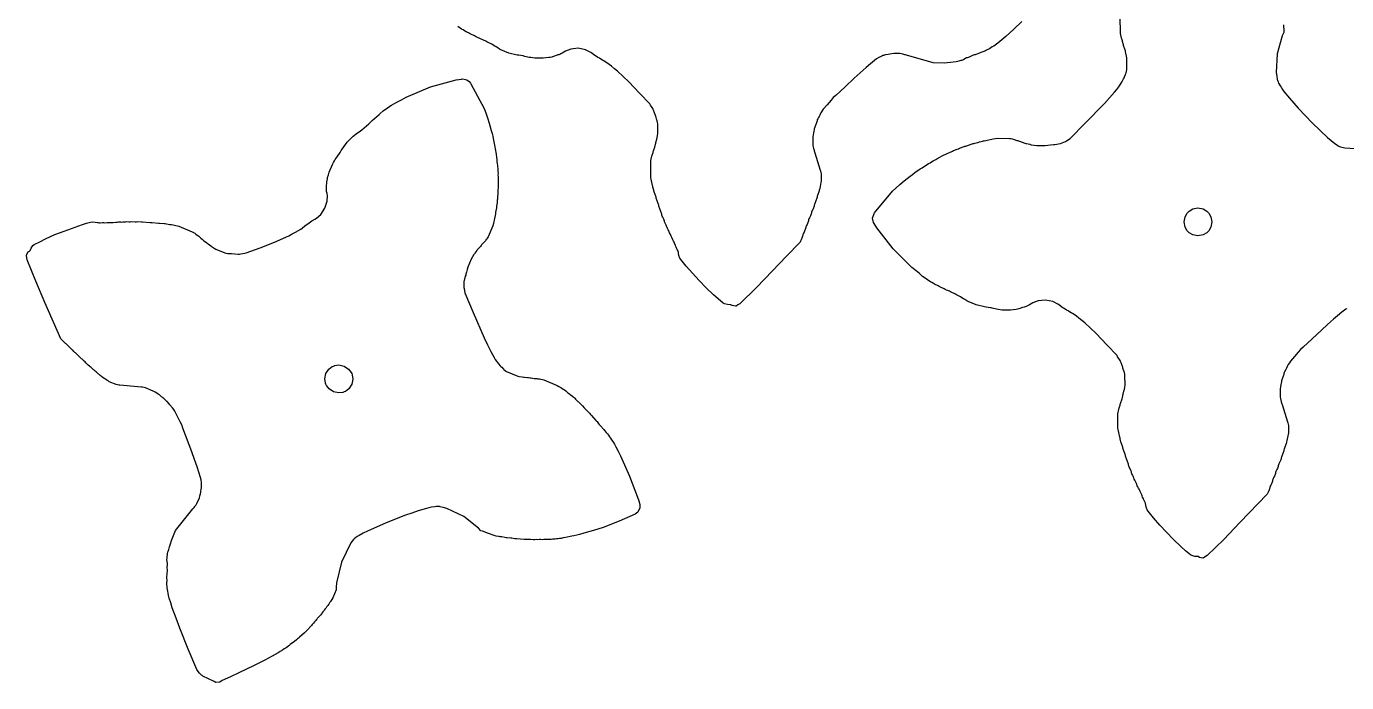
# Model space of a CAD drawing. Extents: x 0 to 47.2, y 0 to 95.3.
# Drawn here: x 0.07 to 11.89, y 0.02 to 5.89 of the extents above; entities that cross this region are included whole.
import ezdxf

# ---------------------------------------------------------------- set-up
doc = ezdxf.new("R2010")
doc.units = 0
doc.layers.get('0').update_dxf_attribs({"linetype": 'CONTINUOUS'})

msp = doc.modelspace()

# ---------------------------------------------------------------- linework, layer by layer
at = {"color": 0}
for points in [[(8.98014, 5.93153), (8.9081, 5.86486), (8.8361, 5.79812), (8.80143, 5.76882), (8.76671, 5.73947), (8.72939, 5.71278), (8.71604, 5.70475), (8.70269, 5.69678), (8.68935, 5.68875), (8.676, 5.68078), (8.66536, 5.6754), (8.65468, 5.67008), (8.64665, 5.66743), (8.63867, 5.66476), (8.63064, 5.66211), (8.62267, 5.6594), (8.61199, 5.65408), (8.60135, 5.64876), (8.59332, 5.64611), (8.58529, 5.64339), (8.57731, 5.64074), (8.56928, 5.63807), (8.56131, 5.63542), (8.55328, 5.63276), (8.54531, 5.63004), (8.53728, 5.62739), (8.52664, 5.62207), (8.51594, 5.61675), (8.50792, 5.61404), (8.49994, 5.61139), (8.49192, 5.60872), (8.48394, 5.60607), (8.4706, 5.59804), (8.45725, 5.59006), (8.44928, 5.5874), (8.44125, 5.58475), (8.43326, 5.58203), (8.42524, 5.57937), (8.41781, 5.57731), (8.40392, 5.57406), (8.39111, 5.57194), (8.36654, 5.56874), (8.34256, 5.56608), (8.31321, 5.56337), (8.28396, 5.56082), (8.18713, 5.56142), (7.94769, 5.63004), (7.93972, 5.63276), (7.93169, 5.63542), (7.92372, 5.63807), (7.91629, 5.64014), (7.90235, 5.64339), (7.88971, 5.6454), (7.83544, 5.64589), (7.817, 5.64339), (7.79785, 5.64025), (7.785, 5.63807), (7.75831, 5.63276), (7.74436, 5.6295), (7.73693, 5.62739), (7.72629, 5.62207), (7.7156, 5.61675), (7.70762, 5.61404), (7.6996, 5.61139), (7.68093, 5.59804), (7.66228, 5.58475), (7.62489, 5.55268), (7.58757, 5.52067), (7.53418, 5.47265), (7.48085, 5.42464), (7.39811, 5.34728), (7.31543, 5.26992), (7.29139, 5.25125), (7.27274, 5.22721), (7.23807, 5.18722), (7.2034, 5.14719), (7.18201, 5.11518), (7.17671, 5.10449), (7.17139, 5.09386), (7.16601, 5.08317), (7.16069, 5.07249), (7.15539, 5.06185), (7.15001, 5.05117), (7.14735, 5.04313), (7.14469, 5.03515), (7.14204, 5.02713), (7.13937, 5.01915), (7.13667, 5.01112), (7.134, 5.00315), (7.13135, 4.99511), (7.12869, 4.98714), (7.12603, 4.97911), (7.12337, 4.97114), (7.12125, 4.96371), (7.118, 4.94976), (7.11583, 4.9369), (7.11268, 4.91775), (7.11025, 4.89931), (7.11074, 4.82368), (7.11268, 4.81104), (7.11594, 4.79715), (7.118, 4.78971), (7.12067, 4.78168), (7.12337, 4.77371), (7.12603, 4.76568), (7.12869, 4.75771), (7.17671, 4.60297), (7.17876, 4.59554), (7.18201, 4.5816), (7.18403, 4.56896), (7.18403, 4.50358), (7.18201, 4.49094), (7.17139, 4.43756), (7.16812, 4.42361), (7.16601, 4.41624), (7.16336, 4.40821), (7.16069, 4.40022), (7.15804, 4.39219), (7.15539, 4.38422), (7.15267, 4.37619), (7.15001, 4.36822), (7.14735, 4.36019), (7.14469, 4.35221), (7.14204, 4.34418), (7.13937, 4.33621), (7.13667, 4.32818), (7.134, 4.32015), (7.13135, 4.31218), (7.12869, 4.30414), (7.12603, 4.29617), (7.12337, 4.28814), (7.12067, 4.28017), (7.118, 4.27214), (7.11535, 4.26417), (7.11268, 4.25613), (7.10732, 4.2455), (7.102, 4.23481), (7.09933, 4.22678), (7.09668, 4.21881), (7.09403, 4.21078), (7.09131, 4.20281), (7.08865, 4.19476), (7.08599, 4.18679), (7.08068, 4.17611), (7.07531, 4.16542), (7.07264, 4.15744), (7.06999, 4.14942), (7.06733, 4.14144), (7.06467, 4.1334), (7.06201, 4.12543), (7.05931, 4.1174), (7.05399, 4.10678), (7.04867, 4.09608), (7.04601, 4.08806), (7.04329, 4.08008), (7.04064, 4.07206), (7.03797, 4.06407), (7.03532, 4.05604), (7.03267, 4.04807), (7.02729, 4.03738), (7.02197, 4.02669), (7.01932, 4.01872), (7.01665, 4.01069), (7.01394, 4.00271), (7.01129, 3.99468), (7.00863, 3.98671), (7.00597, 3.97868), (7.00065, 3.96804), (6.99528, 3.95736), (6.87256, 3.82932), (6.74983, 3.70122), (6.60579, 3.55186), (6.45638, 3.40776), (6.44038, 3.39714), (6.42437, 3.38644), (6.41754, 3.38493), (6.38857, 3.39025), (6.37636, 3.39714), (6.36951, 3.39865), (6.347, 3.39979), (6.31917, 3.40625), (6.30701, 3.41314), (6.22163, 3.48779), (6.15494, 3.54915), (6.09358, 3.61589), (5.97618, 3.74393), (5.95215, 3.77328), (5.92817, 3.80263), (5.92122, 3.81489), (5.91217, 3.83996), (5.90842, 3.85969), (5.90685, 3.86664), (5.90414, 3.87468), (5.90147, 3.88265), (5.89615, 3.89333), (5.89085, 3.90397), (5.88813, 3.912), (5.88547, 3.92003), (5.88015, 3.93067), (5.87478, 3.94135), (5.87213, 3.94933), (5.86947, 3.95736), (5.86415, 3.96804), (5.85878, 3.97868), (5.84814, 4.00006), (5.84278, 4.01069), (5.83214, 4.03207), (5.82676, 4.04269), (5.82146, 4.05875), (5.81614, 4.06939), (5.81076, 4.08008), (5.80544, 4.09076), (5.80013, 4.1014), (5.79742, 4.10943), (5.79476, 4.1174), (5.78413, 4.13878), (5.78142, 4.14675), (5.77875, 4.15479), (5.7761, 4.16276), (5.77344, 4.17079), (5.76812, 4.18143), (5.76275, 4.19211), (5.7601, 4.20014), (5.75743, 4.20811), (5.75478, 4.21615), (5.75211, 4.22412), (5.7494, 4.23215), (5.74675, 4.24013), (5.74408, 4.24815), (5.74143, 4.25613), (5.73876, 4.26417), (5.73606, 4.27214), (5.7334, 4.28017), (5.73074, 4.28814), (5.72808, 4.29617), (5.72542, 4.30414), (5.72276, 4.31218), (5.72006, 4.32015), (5.71474, 4.33621), (5.71208, 4.34418), (5.70942, 4.35221), (5.70676, 4.36019), (5.70404, 4.36822), (5.70139, 4.37619), (5.69874, 4.38422), (5.69607, 4.39219), (5.69342, 4.40022), (5.69075, 4.40821), (5.68804, 4.41624), (5.68599, 4.42361), (5.67947, 4.4515), (5.6774, 4.45888), (5.67529, 4.46631), (5.67204, 4.48025), (5.66672, 4.50694), (5.66407, 4.52024), (5.6614, 4.53358), (5.65944, 4.54622), (5.65944, 4.67572), (5.6614, 4.68832), (5.66672, 4.715), (5.66997, 4.72894), (5.67204, 4.73639), (5.67469, 4.74436), (5.6774, 4.75239), (5.68007, 4.76036), (5.68272, 4.76839), (5.68539, 4.77636), (5.68804, 4.7844), (5.69075, 4.79237), (5.69342, 4.8004), (5.69547, 4.80778), (5.70199, 4.83567), (5.70404, 4.84304), (5.70617, 4.85047), (5.71268, 4.87836), (5.71474, 4.88574), (5.71636, 4.89268), (5.72006, 4.91243), (5.72254, 4.93088), (5.72206, 5.01719), (5.72006, 5.02983), (5.71679, 5.04372), (5.71474, 5.05117), (5.71208, 5.05914), (5.70676, 5.07519), (5.70404, 5.08317), (5.70139, 5.09119), (5.69874, 5.09918), (5.69607, 5.10721), (5.69342, 5.11518), (5.69075, 5.12321), (5.68804, 5.13118), (5.6774, 5.15256), (5.65603, 5.18457), (5.65072, 5.19521), (5.56, 5.29129), (5.46397, 5.39264), (5.36257, 5.48867), (5.33589, 5.51004), (5.30925, 5.53136), (5.28787, 5.54736), (5.26654, 5.56337), (5.25319, 5.5714), (5.23986, 5.57937), (5.22651, 5.5874), (5.21322, 5.59538), (5.19987, 5.6034), (5.18653, 5.61139), (5.17318, 5.61942), (5.15983, 5.62739), (5.13585, 5.64611), (5.12256, 5.65642), (5.07633, 5.67914), (5.01118, 5.69254), (4.94493, 5.68604), (4.8966, 5.66829), (4.88238, 5.6594), (4.86638, 5.64876), (4.85568, 5.64339), (4.84506, 5.63807), (4.83703, 5.63542), (4.82904, 5.63276), (4.82101, 5.6301), (4.81304, 5.62739), (4.80501, 5.62472), (4.79704, 5.62207), (4.78097, 5.61675), (4.7736, 5.61464), (4.75965, 5.61139), (4.74685, 5.60926), (4.72233, 5.60607), (4.69846, 5.60357), (4.62337, 5.60363), (4.60493, 5.60607), (4.58578, 5.60921), (4.57292, 5.61139), (4.55957, 5.61404), (4.54622, 5.61675), (4.53228, 5.62001), (4.5249, 5.62207), (4.51796, 5.62364), (4.49821, 5.62739), (4.47971, 5.62989), (4.46451, 5.63194), (4.39035, 5.65018), (4.31961, 5.67888), (4.30615, 5.68608), (4.29015, 5.69678), (4.27681, 5.70475), (4.26346, 5.71278), (4.25011, 5.72076), (4.23676, 5.72879), (4.22607, 5.7341), (4.21544, 5.73947), (4.19407, 5.75011), (4.18343, 5.75549), (4.16206, 5.76611), (4.15142, 5.77149), (4.14339, 5.77414), (4.13542, 5.77681), (4.12472, 5.78212), (4.11404, 5.78749), (4.10335, 5.79281), (4.09272, 5.79812), (4.08203, 5.8035), (4.07135, 5.80881), (4.06071, 5.81413), (4.05003, 5.8195), (4.03933, 5.82482), (4.02869, 5.83018), (4.00732, 5.84082), (3.99397, 5.84885), (3.98063, 5.85682), (3.96733, 5.86486), (3.954, 5.87283), (3.93261, 5.88883)], [(11.8887, 3.36149), (11.8806, 3.35883), (11.8433, 3.33214), (11.806, 3.30012), (11.7686, 3.26812), (11.7153, 3.22011), (11.6619, 3.17204), (11.5792, 3.09467), (11.4965, 3.01731), (11.4725, 2.99864), (11.4538, 2.97467), (11.4191, 2.93463), (11.3844, 2.89458), (11.3738, 2.87858), (11.3631, 2.86257), (11.3578, 2.85194), (11.3471, 2.83057), (11.3417, 2.81993), (11.3311, 2.79856), (11.3284, 2.79058), (11.3257, 2.78256), (11.3231, 2.77458), (11.3204, 2.76654), (11.3178, 2.75857), (11.3151, 2.75054), (11.3124, 2.74257), (11.3097, 2.73454), (11.3071, 2.72657), (11.3044, 2.71853), (11.3024, 2.7111), (11.2991, 2.69721), (11.2969, 2.68435), (11.2937, 2.66521), (11.2913, 2.64671), (11.2918, 2.57113), (11.2937, 2.55849), (11.297, 2.54454), (11.2991, 2.53711), (11.3018, 2.52914), (11.3044, 2.52111), (11.3071, 2.51313), (11.3097, 2.5051), (11.3578, 2.35038), (11.3599, 2.34299), (11.3631, 2.32904), (11.3651, 2.3164), (11.3651, 2.25097), (11.3631, 2.23833), (11.3605, 2.22499), (11.3578, 2.21164), (11.3524, 2.18494), (11.3492, 2.17106), (11.3471, 2.16363), (11.3445, 2.15565), (11.3417, 2.14762), (11.3391, 2.1396), (11.3364, 2.13163), (11.3338, 2.12358), (11.3311, 2.11561), (11.3284, 2.10758), (11.3257, 2.09961), (11.3231, 2.09158), (11.3204, 2.08361), (11.3178, 2.07557), (11.3151, 2.0676), (11.3124, 2.05957), (11.3097, 2.0516), (11.3071, 2.04357), (11.3044, 2.0356), (11.3018, 2.02756), (11.2991, 2.01958), (11.2964, 2.01156), (11.2937, 2.00358), (11.2831, 1.98221), (11.2804, 1.97424), (11.2777, 1.96619), (11.2751, 1.95822), (11.2724, 1.95019), (11.2698, 1.94222), (11.2671, 1.93419), (11.2617, 1.9235), (11.2564, 1.91288), (11.2538, 1.90483), (11.2511, 1.89686), (11.2484, 1.88883), (11.2457, 1.88086), (11.2431, 1.87283), (11.2404, 1.86486), (11.235, 1.85417), (11.2297, 1.84347), (11.2271, 1.8355), (11.2244, 1.82747), (11.2217, 1.8195), (11.219, 1.81147), (11.2164, 1.8035), (11.2137, 1.79546), (11.2084, 1.78478), (11.203, 1.77414), (11.2004, 1.76611), (11.1977, 1.75814), (11.195, 1.75011), (11.1924, 1.74214), (11.1897, 1.7341), (11.187, 1.72612), (11.1764, 1.70475), (10.9309, 1.44868), (10.7868, 1.29926), (10.6375, 1.15522), (10.6055, 1.13384), (10.5986, 1.13232), (10.5696, 1.13764), (10.5574, 1.14453), (10.5506, 1.14605), (10.5281, 1.14719), (10.5003, 1.15365), (10.4881, 1.16054), (10.4454, 1.19786), (10.4027, 1.23524), (10.336, 1.2966), (10.2746, 1.36328), (10.2159, 1.42731), (10.1573, 1.49132), (10.1092, 1.55003), (10.1023, 1.56228), (10.0932, 1.5874), (10.0895, 1.60715), (10.0879, 1.61404), (10.0852, 1.62207), (10.0826, 1.63004), (10.0772, 1.64074), (10.0719, 1.65142), (10.0692, 1.6594), (10.0666, 1.66743), (10.0612, 1.67811), (10.0559, 1.68875), (10.0532, 1.69678), (10.0506, 1.70475), (10.0452, 1.71544), (10.0399, 1.72612), (10.0346, 1.73676), (10.0292, 1.74744), (10.0239, 1.75814), (10.0186, 1.76878), (10.0132, 1.77946), (10.0079, 1.79015), (10.0052, 1.79812), (10.0025, 1.80615), (9.99718, 1.81685), (9.99186, 1.82747), (9.98649, 1.83817), (9.98118, 1.84885), (9.97851, 1.85682), (9.97586, 1.86486), (9.97049, 1.87549), (9.96517, 1.88618), (9.96251, 1.89421), (9.95985, 1.90218), (9.95719, 1.91021), (9.95449, 1.91818), (9.94385, 1.93956), (9.94114, 1.94754), (9.93847, 1.95557), (9.93582, 1.96354), (9.93317, 1.97157), (9.9305, 1.97954), (9.92785, 1.98757), (9.92513, 1.99556), (9.92247, 2.00358), (9.91982, 2.01156), (9.91715, 2.01958), (9.9145, 2.02756), (9.91183, 2.0356), (9.90912, 2.04357), (9.90647, 2.0516), (9.90381, 2.05957), (9.90115, 2.0676), (9.89849, 2.07557), (9.89583, 2.08361), (9.89312, 2.09158), (9.89046, 2.09961), (9.88781, 2.10758), (9.88514, 2.11561), (9.88249, 2.12358), (9.87978, 2.13163), (9.87711, 2.1396), (9.87181, 2.15565), (9.86914, 2.16363), (9.86703, 2.17106), (9.86376, 2.18494), (9.86051, 2.19889), (9.85846, 2.20632), (9.85639, 2.21371), (9.85314, 2.22765), (9.85047, 2.241), (9.84776, 2.25435), (9.84244, 2.28103), (9.8405, 2.29363), (9.8405, 2.42312), (9.84244, 2.43576), (9.84511, 2.44911), (9.84776, 2.4624), (9.85101, 2.47635), (9.85314, 2.48378), (9.85579, 2.49175), (9.85846, 2.49978), (9.86111, 2.50776), (9.86376, 2.51579), (9.86649, 2.52376), (9.86914, 2.53179), (9.87181, 2.53976), (9.87446, 2.54779), (9.87651, 2.55524), (9.87978, 2.56913), (9.88308, 2.58306), (9.88514, 2.5905), (9.88721, 2.59787), (9.89372, 2.62576), (9.89583, 2.63319), (9.8974, 2.64008), (9.90115, 2.65983), (9.9036, 2.67828), (9.9031, 2.7646), (9.90115, 2.77724), (9.89789, 2.79118), (9.89583, 2.79856), (9.89312, 2.80658), (9.89046, 2.81456), (9.88781, 2.8226), (9.88514, 2.83057), (9.88249, 2.8386), (9.87978, 2.84657), (9.87711, 2.8546), (9.87446, 2.86257), (9.87181, 2.87061), (9.86914, 2.87858), (9.86376, 2.88926), (9.85846, 2.89996), (9.84776, 2.91596), (9.83713, 2.93197), (9.83176, 2.94265), (9.74104, 3.03868), (9.64501, 3.14003), (9.54368, 3.23611), (9.49029, 3.27875), (9.46897, 3.29476), (9.4476, 3.31082), (9.43431, 3.31879), (9.42096, 3.32682), (9.40761, 3.33479), (9.39426, 3.34283), (9.38092, 3.35081), (9.36757, 3.35883), (9.35422, 3.36681), (9.34093, 3.37483), (9.31689, 3.3935), (9.3036, 3.40386), (9.25743, 3.4266), (9.19228, 3.44), (9.12603, 3.43349), (9.07769, 3.41575), (9.06342, 3.40685), (9.04742, 3.39615), (9.03678, 3.39085), (9.0261, 3.38547), (9.01812, 3.38282), (9.0101, 3.38015), (9.00211, 3.3775), (8.98606, 3.37218), (8.97808, 3.36947), (8.97006, 3.36681), (8.96208, 3.36415), (8.95464, 3.36208), (8.94075, 3.35883), (8.92796, 3.35667), (8.90338, 3.35346), (8.8795, 3.35097), (8.80447, 3.35101), (8.78597, 3.35346), (8.76682, 3.35661), (8.75396, 3.35883), (8.74067, 3.36149), (8.72732, 3.36415), (8.71337, 3.3674), (8.70594, 3.36947), (8.699, 3.3711), (8.67931, 3.37483), (8.66081, 3.37728), (8.64561, 3.37935), (8.57146, 3.39757), (8.50071, 3.42626), (8.48719, 3.43349), (8.47119, 3.44417), (8.45785, 3.45221), (8.4445, 3.46018), (8.43115, 3.46821), (8.41786, 3.47618), (8.40717, 3.48156), (8.39649, 3.48687), (8.38585, 3.49219), (8.37517, 3.49756), (8.35379, 3.50819), (8.34315, 3.51357), (8.33247, 3.51887), (8.32449, 3.52154), (8.31646, 3.52419), (8.30578, 3.52957), (8.29514, 3.53489), (8.28444, 3.54021), (8.27376, 3.54557), (8.26313, 3.55089), (8.25244, 3.55621), (8.24175, 3.56158), (8.23107, 3.56689), (8.22043, 3.57221), (8.20975, 3.57758), (8.19906, 3.5829), (8.18842, 3.58826), (8.17507, 3.59625), (8.16174, 3.60428), (8.14839, 3.61225), (8.13504, 3.62028), (8.11372, 3.63629), (8.09233, 3.65229), (8.06304, 3.67626), (8.03369, 3.70031), (7.99675, 3.73053), (7.82818, 3.89822), (7.68272, 4.08615), (7.65733, 4.12651), (7.65272, 4.13385), (7.64512, 4.1741), (7.65761, 4.21317), (7.66308, 4.21978), (7.82292, 4.41525), (7.85226, 4.44194), (7.85221, 4.442), (7.88954, 4.47407), (7.92686, 4.50608), (7.98025, 4.54872), (8.00157, 4.56472), (8.02294, 4.58074), (8.07096, 4.61279), (8.08697, 4.62343), (8.11897, 4.64481), (8.13232, 4.65278), (8.14567, 4.66081), (8.15901, 4.66878), (8.17231, 4.67681), (8.18565, 4.68479), (8.199, 4.69282), (8.20969, 4.69814), (8.22032, 4.70344), (8.24701, 4.71951), (8.26839, 4.73014), (8.27903, 4.73551), (8.3004, 4.74615), (8.31104, 4.75151), (8.31907, 4.75418), (8.32704, 4.75683), (8.33772, 4.76215), (8.34842, 4.76753), (8.35906, 4.77285), (8.36974, 4.77815), (8.37776, 4.78082), (8.38574, 4.78353), (8.39378, 4.78618), (8.40175, 4.78885), (8.41243, 4.79417), (8.42313, 4.79953), (8.4311, 4.80219), (8.43913, 4.80485), (8.4471, 4.80751), (8.45514, 4.81017), (8.46311, 4.81288), (8.47114, 4.81554), (8.47911, 4.81819), (8.48714, 4.82086), (8.49511, 4.82351), (8.50315, 4.82617), (8.51113, 4.82889), (8.51915, 4.83154), (8.52713, 4.83421), (8.53515, 4.83686), (8.54312, 4.83951), (8.55117, 4.84218), (8.5586, 4.84429), (8.57249, 4.84754), (8.58643, 4.85081), (8.59386, 4.85286), (8.60124, 4.85493), (8.61518, 4.85824), (8.62913, 4.86149), (8.63656, 4.86356), (8.64393, 4.86561), (8.65788, 4.86887), (8.67122, 4.87153), (8.68457, 4.87424), (8.69786, 4.8769), (8.71121, 4.87956), (8.72407, 4.88172), (8.74322, 4.88488), (8.76167, 4.88732), (8.86936, 4.88683), (8.88194, 4.88488), (8.89589, 4.88162), (8.90332, 4.87956), (8.91129, 4.8769), (8.91932, 4.87424), (8.92731, 4.87153), (8.93533, 4.86887), (8.94331, 4.86621), (8.95133, 4.86356), (8.95931, 4.86089), (8.96733, 4.85824), (8.97537, 4.85553), (8.98335, 4.85286), (8.99138, 4.85021), (8.99935, 4.84754), (9.00738, 4.84489), (9.01535, 4.84218), (9.02279, 4.84011), (9.03668, 4.83686), (9.05063, 4.83361), (9.05806, 4.83154), (9.06494, 4.82997), (9.09006, 4.82617), (9.11393, 4.82368), (9.18892, 4.82368), (9.21278, 4.82617), (9.23682, 4.82894), (9.26481, 4.83285), (9.27496, 4.83268), (9.32471, 4.84071), (9.37121, 4.86014), (9.37978, 4.86567), (9.41178, 4.88639), (9.41168, 4.88629), (9.41168, 4.88629), (9.54742, 5.02192), (9.71972, 5.1996), (9.76508, 5.25028), (9.81044, 5.301), (9.8291, 5.32497), (9.84776, 5.34901), (9.86914, 5.38103), (9.87711, 5.39437), (9.88514, 5.40771), (9.89046, 5.41835), (9.89583, 5.42904), (9.89849, 5.43707), (9.90115, 5.44504), (9.90647, 5.45574), (9.91183, 5.46636), (9.9139, 5.47379), (9.91715, 5.48774), (9.91911, 5.50038), (9.91911, 5.60851), (9.91715, 5.6211), (9.91183, 5.64779), (9.90858, 5.66174), (9.90647, 5.66917), (9.90381, 5.67714), (9.90115, 5.68517), (9.89849, 5.69314), (9.89583, 5.70117), (9.89312, 5.70915), (9.89046, 5.71718), (9.8884, 5.72456), (9.88189, 5.75244), (9.87983, 5.75982), (9.87711, 5.76785), (9.87446, 5.77588), (9.8724, 5.78326), (9.86914, 5.79719), (9.86382, 5.82389), (9.86187, 5.83649), (9.86139, 5.9655)], [(11.3204, 5.90392), (11.3237, 5.84722), (11.3257, 5.83453), (11.3104, 5.80431), (11.2633, 5.64344), (11.2567, 5.47597), (11.2616, 5.44239), (11.2657, 5.41444), (11.2671, 5.40771), (11.2698, 5.39968), (11.2724, 5.39171), (11.2777, 5.38103), (11.2831, 5.37033), (11.2911, 5.35699), (11.2991, 5.34364), (11.3124, 5.32497), (11.3257, 5.30632), (11.3738, 5.24761), (11.4138, 5.20226), (11.4538, 5.1569), (11.5819, 5.02354), (11.7153, 4.89546), (11.7473, 4.86882), (11.7793, 4.84212), (11.7953, 4.83143), (11.8113, 4.82081), (11.822, 4.81543), (11.8326, 4.81011), (11.8702, 4.80143), (12.0609, 4.78944)]]:
    msp.add_lwpolyline(points, dxfattribs=at)
for points in [[(5.06581, 5.68278), (5.06569, 5.68272)], [(3.9969, 3.50558), (4.07026, 3.32829), (4.16846, 3.10107), (4.19797, 3.03976), (4.22743, 2.97846), (4.24246, 2.95204), (4.25749, 2.92557), (4.26818, 2.90961), (4.27892, 2.89361), (4.28814, 2.88112), (4.29742, 2.8686), (4.31304, 2.85058), (4.31944, 2.84506), (4.32579, 2.83951), (4.34142, 2.8215), (4.3475, 2.81674), (4.3591, 2.80838), (4.37001, 2.80176), (4.46994, 2.76036), (4.48236, 2.75738), (4.50906, 2.75206), (4.52317, 2.74972), (4.53082, 2.74886), (4.55604, 2.74707), (4.56446, 2.74642), (4.58128, 2.74522), (4.58892, 2.74436), (4.60303, 2.74203), (4.61719, 2.73969), (4.62483, 2.73876), (4.64165, 2.73757), (4.64931, 2.73665), (4.66342, 2.73432), (4.67676, 2.73172), (4.69011, 2.72906), (4.70247, 2.72601), (4.82189, 2.67708), (4.838, 2.66781), (4.85449, 2.65756), (4.8655, 2.65061), (4.87679, 2.64307), (4.88813, 2.63547), (4.89974, 2.62717), (4.90582, 2.6224), (4.91217, 2.61686), (4.91857, 2.61133), (4.93126, 2.60026), (4.93733, 2.59554), (4.96056, 2.57883), (4.96664, 2.57411), (4.97304, 2.56858), (4.97939, 2.56304), (4.98719, 2.55404), (4.99501, 2.54497), (5.00142, 2.5395), (5.00776, 2.53396), (5.01417, 2.52843), (5.02051, 2.52289), (5.03614, 2.50489), (5.04254, 2.49935), (5.04889, 2.49382), (5.06451, 2.47581), (5.0709, 2.47026), (5.07726, 2.46474), (5.09289, 2.44672), (5.09928, 2.44119), (5.10563, 2.43565), (5.1135, 2.42665), (5.12131, 2.41764), (5.12912, 2.40858), (5.16818, 2.36356), (5.17458, 2.35801), (5.18093, 2.35249), (5.19021, 2.34), (5.19943, 2.32747), (5.20731, 2.31847), (5.23856, 2.28244), (5.24636, 2.27339), (5.26199, 2.25537), (5.27126, 2.24289), (5.28054, 2.23036), (5.28976, 2.21789), (5.29904, 2.2054), (5.30974, 2.1894), (5.32047, 2.17339), (5.33404, 2.15044), (5.34765, 2.1275), (5.36843, 2.08712), (5.38926, 2.04671), (5.46929, 1.86344), (5.54232, 1.67725), (5.55181, 1.64442), (5.56131, 1.61165), (5.56218, 1.59972), (5.56299, 1.58783), (5.56174, 1.581), (5.54856, 1.54915), (5.54465, 1.54346), (5.53212, 1.53418), (5.51964, 1.52496), (5.37815, 1.46224), (5.23383, 1.40653), (5.14725, 1.37885), (5.11447, 1.36936), (5.08165, 1.35986), (5.05231, 1.35178), (5.023, 1.3437), (4.99713, 1.33708), (4.97131, 1.33046), (4.95242, 1.32677), (4.89578, 1.31554), (4.87696, 1.31179), (4.85807, 1.30805), (4.84267, 1.30577), (4.82731, 1.30349), (4.81538, 1.30263), (4.8035, 1.30181), (4.79156, 1.30094), (4.77968, 1.30013), (4.76779, 1.29926), (4.75586, 1.29845), (4.7321, 1.29671), (4.72368, 1.29731), (4.71522, 1.29791), (4.70335, 1.29709), (4.69146, 1.29622), (4.67464, 1.29742), (4.66271, 1.2966), (4.65082, 1.29574), (4.634, 1.29693), (4.62207, 1.29612), (4.61019, 1.29525), (4.58496, 1.29704), (4.5765, 1.29763), (4.55968, 1.29883), (4.54779, 1.29801), (4.53592, 1.29715), (4.52746, 1.29774), (4.46018, 1.30252), (4.45171, 1.30311), (4.44412, 1.30404), (4.42996, 1.30637), (4.41585, 1.3087), (4.40821, 1.30962), (4.37457, 1.31201), (4.36692, 1.31293), (4.35281, 1.31521), (4.32611, 1.32053), (4.31201, 1.32281), (4.30436, 1.32373), (4.29731, 1.32492), (4.27767, 1.32905), (4.2596, 1.33382), (4.2066, 1.3527), (4.153, 1.37131), (4.14046, 1.37429), (4.11838, 1.40007), (3.98779, 1.5051), (3.83556, 1.57536), (3.80274, 1.58365), (3.77533, 1.5906), (3.76861, 1.59185), (3.76014, 1.59244), (3.75174, 1.59304), (3.73986, 1.59224), (3.72797, 1.59136), (3.69715, 1.58681), (3.67481, 1.5816), (3.65246, 1.57644), (3.57986, 1.55453), (3.52262, 1.53494), (3.46544, 1.51531), (3.29318, 1.44803), (3.12386, 1.37381), (3.08692, 1.35444), (3.05003, 1.33507), (3.03407, 1.32438), (3.01807, 1.31369), (3.00906, 1.30583), (3.00006, 1.29801), (2.9776, 1.26666), (2.89356, 1.09511), (2.8489, 0.90934), (2.84619, 0.87088), (2.8456, 0.86247), (2.845, 0.854), (2.84369, 0.84728), (2.81554, 0.77648), (2.80621, 0.76036), (2.79519, 0.74354), (2.79107, 0.73774), (2.78629, 0.73172), (2.778, 0.72011), (2.7704, 0.70877), (2.76286, 0.69748), (2.7545, 0.68587), (2.74972, 0.6798), (2.74419, 0.67345), (2.73867, 0.66705), (2.73394, 0.66102), (2.72558, 0.64936), (2.71724, 0.63775), (2.71251, 0.63173), (2.70697, 0.62533), (2.70144, 0.61898), (2.6959, 0.61258), (2.69038, 0.60623), (2.68485, 0.59983), (2.67931, 0.59348), (2.67383, 0.58708), (2.66829, 0.58073), (2.66276, 0.57433), (2.65722, 0.56798), (2.65169, 0.56158), (2.64063, 0.54888), (2.6351, 0.54248), (2.62956, 0.53613), (2.62408, 0.52973), (2.61854, 0.52338), (2.61301, 0.51698), (2.60747, 0.51063), (2.60194, 0.50423), (2.5964, 0.49789), (2.59088, 0.49148), (2.57286, 0.47586), (2.56733, 0.46951), (2.56179, 0.46311), (2.51676, 0.42405), (2.50771, 0.41623), (2.49869, 0.40842), (2.48969, 0.40055), (2.47168, 0.38493), (2.45921, 0.37571), (2.44667, 0.36643), (2.43419, 0.35715), (2.42165, 0.34793), (2.39671, 0.32937), (2.38069, 0.31868), (2.36469, 0.30794), (2.34526, 0.29584), (2.32579, 0.28369), (2.29932, 0.26866), (2.27289, 0.25358), (2.20606, 0.21777), (2.11133, 0.17036), (2.04308, 0.13797), (1.97483, 0.10563), (1.89958, 0.07037), (1.82433, 0.03516), (1.80296, 0.02219), (1.76807, 0.01774), (1.75439, 0.02653), (1.70361, 0.05046), (1.65224, 0.07601), (1.64654, 0.07992), (1.64014, 0.08545), (1.63379, 0.09098), (1.62739, 0.09646), (1.62104, 0.102), (1.61029, 0.118), (1.59961, 0.13401), (1.51958, 0.31727), (1.44656, 0.50347), (1.41254, 0.59554), (1.37847, 0.68761), (1.36464, 0.7309), (1.3508, 0.77414), (1.34559, 0.7965), (1.34044, 0.81885), (1.33816, 0.83426), (1.33583, 0.84966), (1.33355, 0.86502), (1.33127, 0.88043), (1.3304, 0.89231), (1.32959, 0.90424), (1.33198, 0.93788), (1.33111, 0.94976), (1.3303, 0.9617), (1.33447, 1.02056), (1.33507, 1.02902), (1.3342, 1.04091), (1.33339, 1.05279), (1.33458, 1.06961), (1.33518, 1.07807), (1.33577, 1.08648), (1.3335, 1.10183), (1.33116, 1.11724), (1.33236, 1.13406), (1.33301, 1.14247), (1.3336, 1.15088), (1.33447, 1.15853), (1.33681, 1.17263), (1.33973, 1.18527), (1.34619, 1.2092), (1.35292, 1.23237), (1.36165, 1.26052), (1.3705, 1.28852), (1.4081, 1.37777), (1.56315, 1.57269), (1.56868, 1.57904), (1.57422, 1.58544), (1.57975, 1.59179), (1.58447, 1.59787), (1.59283, 1.60949), (1.5995, 1.62044), (1.62071, 1.67036), (1.62549, 1.68838), (1.62993, 1.70725), (1.63282, 1.72), (1.63547, 1.73335), (1.63813, 1.74664), (1.6404, 1.76079), (1.64133, 1.76844), (1.64051, 1.78033), (1.63965, 1.79221), (1.64085, 1.80903), (1.63569, 1.83143), (1.63049, 1.85379), (1.61524, 1.90056), (1.59993, 1.94726), (1.57596, 2.01497), (1.55203, 2.08263), (1.47239, 2.29465), (1.46431, 2.324), (1.44928, 2.35042), (1.40186, 2.44515), (1.39117, 2.4611), (1.38048, 2.47711), (1.35704, 2.50412), (1.34918, 2.51318), (1.33355, 2.53119), (1.3272, 2.53674), (1.3208, 2.54226), (1.31445, 2.54775), (1.30805, 2.55328), (1.3017, 2.55881), (1.2953, 2.56435), (1.28895, 2.56988), (1.28255, 2.57542), (1.26986, 2.58649), (1.26378, 2.59119), (1.25217, 2.59956), (1.2411, 2.6065), (1.22461, 2.61675), (1.2085, 2.62608), (1.13846, 2.65457), (1.12603, 2.65756), (1.11193, 2.65989), (1.10427, 2.66081), (1.07064, 2.66319), (0.90929, 2.67806), (0.90164, 2.67899), (0.88753, 2.68132), (0.87505, 2.68431), (0.81467, 2.70931), (0.80371, 2.71599), (0.79243, 2.72358), (0.78114, 2.73113), (0.7698, 2.73872), (0.75852, 2.74631), (0.74691, 2.75461), (0.74083, 2.75939), (0.73448, 2.76492), (0.72808, 2.77046), (0.72173, 2.77599), (0.71533, 2.78147), (0.70898, 2.787), (0.70258, 2.79254), (0.69624, 2.79807), (0.68983, 2.8036), (0.68349, 2.80914), (0.67708, 2.81467), (0.67074, 2.82021), (0.66433, 2.82574), (0.65799, 2.83122), (0.65158, 2.83675), (0.64524, 2.84229), (0.63884, 2.84782), (0.62614, 2.85889), (0.61974, 2.86442), (0.61339, 2.86996), (0.60558, 2.87896), (0.59771, 2.88797), (0.59136, 2.8935), (0.58496, 2.89903), (0.57861, 2.90451), (0.57227, 2.91004), (0.56586, 2.91558), (0.55952, 2.92111), (0.5517, 2.93012), (0.54384, 2.93913), (0.53749, 2.94467), (0.53109, 2.95019), (0.51839, 2.96126), (0.51199, 2.96679), (0.50564, 2.97233), (0.49783, 2.98133), (0.48996, 2.99035), (0.48362, 2.99588), (0.47721, 3.00142), (0.47086, 3.00694), (0.46452, 3.01243), (0.45812, 3.01796), (0.45177, 3.02349), (0.44396, 3.0325), (0.43609, 3.04156), (0.42974, 3.04704), (0.42334, 3.05257), (0.41064, 3.06364), (0.40424, 3.06917), (0.39789, 3.07471), (0.39003, 3.08371), (0.38222, 3.09272), (0.23953, 3.41749), (0.15663, 3.60775), (0.08073, 3.80089), (0.07324, 3.83865), (0.07449, 3.8456), (0.09049, 3.87028), (0.10151, 3.87896), (0.10552, 3.88471), (0.11518, 3.90506), (0.13184, 3.92828), (0.14285, 3.9369), (0.19368, 3.96203), (0.24452, 3.98719), (0.32671, 4.02533), (0.41184, 4.05647), (0.57503, 4.11594), (0.61133, 4.1269), (0.64768, 4.13786), (0.66162, 4.13954), (0.68826, 4.13835), (0.70795, 4.13422), (0.71495, 4.13303), (0.72342, 4.13243), (0.73182, 4.13183), (0.75559, 4.13357), (0.764, 4.13292), (0.77246, 4.13232), (0.79622, 4.13406), (0.80463, 4.13346), (0.8131, 4.13286), (0.82498, 4.13368), (0.83686, 4.13456), (0.8488, 4.13536), (0.87256, 4.1371), (0.88449, 4.13792), (0.89638, 4.13878), (0.90826, 4.1396), (0.91667, 4.139), (0.92513, 4.1384), (0.93701, 4.13926), (0.94889, 4.14008), (0.96083, 4.14094), (0.97271, 4.14182), (0.98953, 4.14063), (1.00147, 4.14144), (1.01335, 4.14231), (1.04698, 4.13992), (1.05892, 4.14074), (1.0708, 4.1416), (1.10444, 4.13921), (1.1129, 4.13861), (1.18018, 4.13385), (1.18864, 4.13325), (1.19705, 4.1326), (1.25591, 4.12842), (1.26438, 4.12782), (1.30642, 4.12483), (1.31407, 4.12392), (1.32818, 4.12164), (1.34228, 4.11931), (1.35758, 4.11746), (1.37169, 4.11513), (1.38504, 4.11247), (1.39839, 4.10986), (1.41174, 4.10721), (1.42507, 4.1046), (1.4375, 4.10157), (1.55712, 4.05197), (1.56803, 4.04536), (1.57932, 4.03782), (1.59065, 4.03022), (1.60226, 4.02186), (1.60835, 4.01714), (1.61469, 4.01161), (1.6211, 4.00608), (1.62744, 4.00054), (1.63385, 3.99501), (1.64654, 3.98394), (1.65294, 3.9784), (1.65929, 3.97293), (1.66536, 3.96815), (1.68858, 3.95144), (1.69467, 3.94672), (1.70074, 3.94194), (1.71235, 3.9336), (1.72396, 3.92529), (1.73004, 3.92051), (1.73579, 3.91639), (1.75261, 3.90539), (1.76872, 3.89606), (1.84864, 3.8635), (1.86106, 3.86046), (1.87517, 3.85813), (1.88282, 3.85721), (1.89962, 3.85601), (1.9081, 3.85542), (1.96696, 3.85124), (1.97889, 3.85211), (1.99078, 3.85292), (2.02854, 3.8604), (2.04042, 3.86122), (2.16385, 3.90831), (2.29428, 3.95822), (2.42182, 4.01514), (2.45171, 4.03163), (2.48167, 4.04807), (2.52756, 4.07531), (2.5401, 4.08453), (2.56506, 4.10308), (2.57758, 4.11231), (2.59006, 4.12158), (2.6026, 4.13086), (2.61507, 4.14008), (2.62756, 4.14936), (2.65403, 4.16439), (2.66863, 4.17269), (2.70731, 4.20671), (2.74463, 4.26178), (2.76394, 4.32547), (2.766, 4.3769), (2.76329, 4.39344), (2.7596, 4.41233), (2.75874, 4.42421), (2.75786, 4.43614), (2.75851, 4.44456), (2.76269, 4.50342), (2.76361, 4.51107), (2.7659, 4.52522), (2.76882, 4.53787), (2.77528, 4.56174), (2.78207, 4.58475), (2.81087, 4.65408), (2.82021, 4.67019), (2.83046, 4.68668), (2.8374, 4.69775), (2.84494, 4.70904), (2.85254, 4.72032), (2.86083, 4.73193), (2.86561, 4.73801), (2.86974, 4.74382), (2.88075, 4.76064), (2.89014, 4.77675), (2.89779, 4.79004), (2.94303, 4.85157), (2.99658, 4.90597), (3.00846, 4.91564), (3.02447, 4.92632), (3.03694, 4.9356), (3.04949, 4.94482), (3.06196, 4.9541), (3.07449, 4.96338), (3.13753, 5.01807), (3.1466, 5.02593), (3.15213, 5.03228), (3.15761, 5.03863), (3.16667, 5.0465), (3.22971, 5.10118), (3.23876, 5.109), (3.26579, 5.13243), (3.27826, 5.14171), (3.29081, 5.15099), (3.30328, 5.16026), (3.31575, 5.16949), (3.33876, 5.18311), (3.36171, 5.19667), (3.39513, 5.21463), (3.4285, 5.23253), (3.47049, 5.2551), (3.68994, 5.34663), (3.91932, 5.40913), (3.96636, 5.4171), (3.97244, 5.41818), (3.99143, 5.41743), (4.01486, 5.41015), (4.03504, 5.39611), (4.04731, 5.38157), (4.05024, 5.37608), (4.16971, 5.15365), (4.18317, 5.11632), (4.18326, 5.11638), (4.19851, 5.06961), (4.21382, 5.02285), (4.23281, 4.95719), (4.23947, 4.93137), (4.2461, 4.90554), (4.24978, 4.88667), (4.26476, 4.81114), (4.26844, 4.79226), (4.27078, 4.77692), (4.27306, 4.7615), (4.27533, 4.74615), (4.27989, 4.71533), (4.28222, 4.69997), (4.28304, 4.68804), (4.2839, 4.67617), (4.28618, 4.66075), (4.28847, 4.6454), (4.28933, 4.63351), (4.29015, 4.62158), (4.29101, 4.60969), (4.29189, 4.59776), (4.29269, 4.58589), (4.29357, 4.574), (4.29237, 4.55718), (4.29318, 4.54525), (4.29406, 4.53336), (4.29486, 4.52143), (4.29574, 4.50956), (4.29335, 4.47592), (4.29422, 4.46397), (4.29503, 4.4521), (4.29264, 4.41846), (4.29204, 4.41), (4.28728, 4.34272), (4.28668, 4.33425), (4.28549, 4.31743), (4.28456, 4.30979), (4.27989, 4.28157), (4.27897, 4.27393), (4.2781, 4.26628), (4.27344, 4.23807), (4.2716, 4.22276), (4.26926, 4.20865), (4.26665, 4.19532), (4.26133, 4.16862), (4.25874, 4.15528), (4.25581, 4.14258), (4.25142, 4.12364), (4.24658, 4.10568), (4.20497, 4.0064), (4.19829, 3.9955), (4.19, 3.98389), (4.18522, 3.97781), (4.17969, 3.97146), (4.17415, 3.96506), (4.16862, 3.95871), (4.16308, 3.95231), (4.15756, 3.94596), (4.15207, 3.93956), (4.14654, 3.93321), (4.141, 3.92681), (4.13547, 3.92046), (4.12993, 3.91407), (4.1244, 3.90771), (4.11887, 3.90132), (4.11333, 3.89497), (4.10786, 3.88857), (4.10308, 3.88254), (4.09472, 3.87093), (4.08637, 3.85926), (4.08165, 3.85325), (4.07758, 3.8475), (4.06446, 3.82568), (4.053, 3.80464), (4.02431, 3.73529), (4.01747, 3.71229), (4.01079, 3.68901), (4.00608, 3.67085), (4.00375, 3.66174), (3.99968, 3.6524), (3.98801, 3.60335), (3.98822, 3.553), (3.99007, 3.54297), (3.99696, 3.50543), (3.9969, 3.50558)], [(10.4677, 4.05078), (10.4591, 4.0594), (10.4402, 4.09212), (10.4311, 4.13917), (10.4402, 4.18619), (10.4591, 4.21897), (10.4677, 4.22754), (10.4763, 4.23617), (10.5091, 4.25504), (10.5561, 4.26417), (10.6031, 4.25504), (10.6358, 4.23617), (10.6445, 4.22754), (10.6531, 4.21897), (10.6719, 4.18619), (10.6811, 4.13917), (10.6719, 4.09212), (10.6531, 4.0594), (10.6445, 4.05078), (10.6358, 4.04221), (10.6031, 4.02333), (10.5561, 4.01417), (10.5091, 4.02333), (10.4763, 4.04221), (10.4677, 4.05078)], [(2.82086, 2.84967), (2.83203, 2.85433), (2.86951, 2.85921), (2.9165, 2.84972), (2.95643, 2.82324), (2.97949, 2.79329), (2.98415, 2.78201), (2.98876, 2.77083), (2.99365, 2.73335), (2.98415, 2.68636), (2.95768, 2.64643), (2.92774, 2.62337), (2.9165, 2.61871), (2.90528, 2.6141), (2.86778, 2.60921), (2.82086, 2.61871), (2.78088, 2.64518), (2.75782, 2.67512), (2.75319, 2.68636), (2.74854, 2.6976), (2.74365, 2.73508), (2.75315, 2.78201), (2.77962, 2.822), (2.80957, 2.84506), (2.82086, 2.84967)]]:
    msp.add_lwpolyline(points, close=True, dxfattribs=at)

doc.saveas('drawing.dxf')
